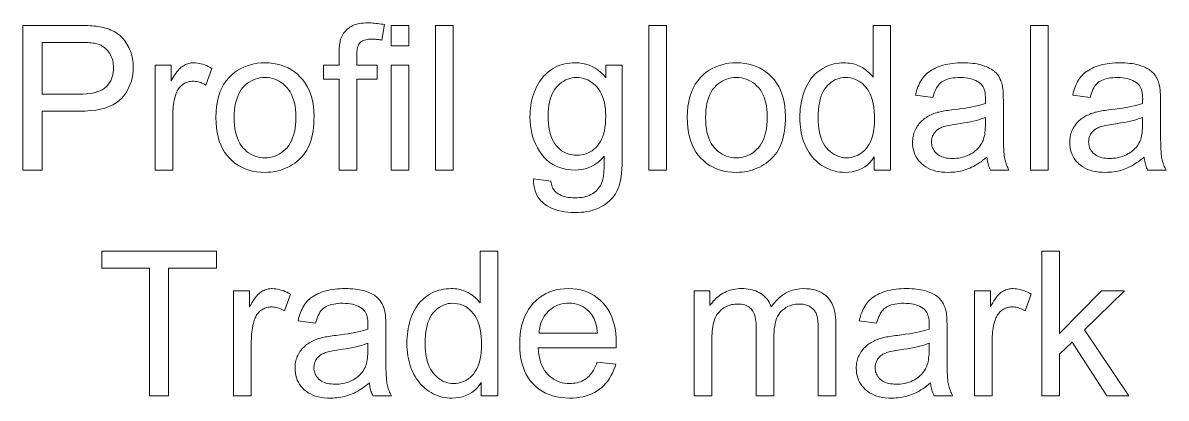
# Model space of a CAD drawing. Extents: x 0 to 594, y 0 to 521.
# Drawn here: x 512.62 to 536.34, y 392.68 to 400.46 of the extents above; entities that cross this region are included whole.
import ezdxf

# ---------------------------------------------------------------- set-up
doc = ezdxf.new("R2010")
doc.units = 0

msp = doc.modelspace()

# ---------------------------------------------------------------- linework, layer by layer
at = {"color": 7, "lineweight": 13}
for points in [[(512.616, 397.412), (512.616, 400.412), (513.747, 400.412), (513.806, 400.412), (513.861, 400.411), (513.914, 400.41), (513.964, 400.408), (514.011, 400.405), (514.055, 400.402), (514.096, 400.398), (514.135, 400.394), (514.171, 400.389), (514.204, 400.384), (514.247, 400.376), (514.289, 400.366), (514.33, 400.356), (514.369, 400.344), (514.407, 400.33), (514.443, 400.315), (514.478, 400.299), (514.512, 400.282), (514.544, 400.263), (514.574, 400.243), (514.603, 400.222), (514.632, 400.199), (514.659, 400.174), (514.684, 400.148), (514.709, 400.119), (514.732, 400.09), (514.755, 400.058), (514.776, 400.025), (514.796, 399.99), (514.815, 399.954), (514.832, 399.916), (514.847, 399.878), (514.861, 399.839), (514.873, 399.799), (514.883, 399.758), (514.891, 399.717), (514.897, 399.675), (514.902, 399.632), (514.905, 399.589), (514.906, 399.545), (514.903, 399.469), (514.896, 399.396), (514.884, 399.326), (514.867, 399.257), (514.845, 399.191), (514.818, 399.128), (514.786, 399.067), (514.75, 399.008), (514.708, 398.951), (514.662, 398.897), (514.609, 398.847), (514.549, 398.802), (514.481, 398.762), (514.404, 398.727), (514.32, 398.698), (514.228, 398.674), (514.129, 398.656), (514.021, 398.643), (513.906, 398.635), (513.782, 398.632), (513.013, 398.632), (513.013, 397.412)], [(519.179, 397.412), (519.179, 399.299), (518.853, 399.299), (518.853, 399.586), (519.179, 399.586), (519.179, 399.817), (519.179, 399.859), (519.18, 399.9), (519.182, 399.938), (519.185, 399.974), (519.188, 400.008), (519.193, 400.039), (519.198, 400.068), (519.203, 400.095), (519.21, 400.12), (519.217, 400.142), (519.229, 400.17), (519.242, 400.197), (519.257, 400.223), (519.273, 400.248), (519.291, 400.272), (519.31, 400.295), (519.331, 400.316), (519.354, 400.337), (519.379, 400.356), (519.405, 400.374), (519.432, 400.391), (519.463, 400.406), (519.495, 400.42), (519.529, 400.431), (519.566, 400.441), (519.604, 400.449), (519.645, 400.455), (519.688, 400.46), (519.733, 400.463), (519.78, 400.463), (519.812, 400.463), (519.844, 400.462), (519.876, 400.46), (519.91, 400.458), (519.944, 400.454), (519.979, 400.45), (520.014, 400.445), (520.05, 400.44), (520.087, 400.434), (520.124, 400.427), (520.069, 400.105), (520.046, 400.109), (520.023, 400.113), (520.001, 400.116), (519.979, 400.118), (519.957, 400.121), (519.936, 400.123), (519.914, 400.124), (519.893, 400.125), (519.872, 400.126), (519.852, 400.126), (519.819, 400.125), (519.789, 400.123), (519.76, 400.119), (519.733, 400.114), (519.708, 400.108), (519.686, 400.1), (519.665, 400.091), (519.646, 400.08), (519.629, 400.068), (519.614, 400.054), (519.601, 400.039), (519.589, 400.021), (519.579, 400), (519.57, 399.977), (519.562, 399.951), (519.556, 399.923), (519.551, 399.893), (519.548, 399.86), (519.546, 399.824), (519.545, 399.786), (519.545, 399.586), (519.968, 399.586), (519.968, 399.299), (519.545, 399.299), (519.545, 397.412)], [(520.257, 399.989), (520.257, 400.412), (520.625, 400.412), (520.625, 399.989)], [(521.178, 397.412), (521.178, 400.412), (521.546, 400.412), (521.546, 397.412)], [(525.604, 397.412), (525.604, 400.412), (525.972, 400.412), (525.972, 397.412)], [(530.284, 397.412), (530.284, 397.686), (530.241, 397.625), (530.194, 397.57), (530.143, 397.522), (530.088, 397.48), (530.029, 397.444), (529.966, 397.415), (529.9, 397.392), (529.829, 397.376), (529.755, 397.366), (529.676, 397.363), (529.625, 397.365), (529.574, 397.369), (529.524, 397.376), (529.475, 397.386), (529.427, 397.399), (529.38, 397.415), (529.333, 397.433), (529.287, 397.455), (529.243, 397.479), (529.199, 397.506), (529.156, 397.536), (529.115, 397.568), (529.077, 397.603), (529.04, 397.639), (529.005, 397.678), (528.972, 397.719), (528.942, 397.763), (528.913, 397.808), (528.886, 397.856), (528.861, 397.906), (528.838, 397.959), (528.818, 398.012), (528.8, 398.068), (528.784, 398.124), (528.771, 398.182), (528.76, 398.242), (528.752, 398.304), (528.746, 398.367), (528.742, 398.431), (528.741, 398.497), (528.742, 398.561), (528.746, 398.625), (528.751, 398.687), (528.759, 398.748), (528.768, 398.807), (528.78, 398.866), (528.794, 398.923), (528.811, 398.979), (528.829, 399.034), (528.85, 399.087), (528.872, 399.139), (528.897, 399.188), (528.925, 399.235), (528.954, 399.279), (528.985, 399.321), (529.019, 399.361), (529.055, 399.398), (529.093, 399.432), (529.133, 399.464), (529.175, 399.493), (529.219, 399.52), (529.264, 399.544), (529.31, 399.565), (529.357, 399.584), (529.405, 399.599), (529.454, 399.612), (529.504, 399.622), (529.555, 399.629), (529.607, 399.633), (529.66, 399.635), (529.699, 399.634), (529.737, 399.631), (529.774, 399.627), (529.81, 399.621), (529.846, 399.614), (529.88, 399.605), (529.914, 399.594), (529.947, 399.582), (529.979, 399.568), (530.01, 399.552), (530.04, 399.535), (530.069, 399.517), (530.097, 399.498), (530.124, 399.477), (530.149, 399.456), (530.174, 399.434), (530.197, 399.411), (530.219, 399.387), (530.24, 399.362), (530.26, 399.336), (530.26, 400.412), (530.626, 400.412), (530.626, 397.412)], [(533.528, 397.412), (533.528, 400.412), (533.896, 400.412), (533.896, 397.412)], [(513.013, 398.986), (513.788, 398.986), (513.863, 398.987), (513.933, 398.992), (513.999, 398.999), (514.06, 399.009), (514.117, 399.022), (514.17, 399.038), (514.218, 399.056), (514.261, 399.078), (514.3, 399.102), (514.335, 399.129), (514.365, 399.159), (514.393, 399.191), (514.417, 399.226), (514.438, 399.262), (514.456, 399.302), (514.471, 399.343), (514.482, 399.387), (514.49, 399.433), (514.495, 399.482), (514.496, 399.532), (514.495, 399.569), (514.493, 399.605), (514.488, 399.64), (514.481, 399.674), (514.473, 399.707), (514.462, 399.739), (514.45, 399.769), (514.435, 399.799), (514.419, 399.827), (514.401, 399.855), (514.382, 399.881), (514.361, 399.905), (514.339, 399.927), (514.315, 399.947), (514.291, 399.966), (514.265, 399.983), (514.238, 399.998), (514.21, 400.011), (514.181, 400.022), (514.151, 400.032), (514.129, 400.037), (514.104, 400.041), (514.075, 400.045), (514.043, 400.049), (514.008, 400.052), (513.969, 400.054), (513.927, 400.056), (513.881, 400.057), (513.832, 400.058), (513.78, 400.058), (513.013, 400.058)], [(515.36, 397.412), (515.36, 399.586), (515.691, 399.586), (515.691, 399.256), (515.717, 399.301), (515.741, 399.342), (515.766, 399.381), (515.79, 399.416), (515.813, 399.448), (515.837, 399.477), (515.86, 399.503), (515.882, 399.525), (515.904, 399.545), (515.926, 399.561), (515.947, 399.575), (515.97, 399.588), (515.992, 399.599), (516.015, 399.608), (516.039, 399.616), (516.062, 399.623), (516.087, 399.628), (516.111, 399.632), (516.137, 399.634), (516.162, 399.635), (516.199, 399.633), (516.237, 399.63), (516.274, 399.624), (516.312, 399.616), (516.35, 399.605), (516.388, 399.592), (516.426, 399.577), (516.464, 399.559), (516.502, 399.539), (516.541, 399.516), (516.414, 399.174), (516.387, 399.189), (516.36, 399.203), (516.333, 399.215), (516.306, 399.225), (516.279, 399.234), (516.252, 399.241), (516.225, 399.247), (516.198, 399.251), (516.171, 399.253), (516.144, 399.254), (516.12, 399.253), (516.096, 399.251), (516.073, 399.247), (516.051, 399.242), (516.029, 399.236), (516.008, 399.228), (515.987, 399.218), (515.966, 399.208), (515.946, 399.195), (515.927, 399.181), (515.908, 399.166), (515.891, 399.15), (515.874, 399.133), (515.859, 399.114), (515.844, 399.095), (515.831, 399.074), (515.819, 399.052), (515.808, 399.029), (515.798, 399.005), (515.79, 398.98), (515.778, 398.94), (515.768, 398.9), (515.758, 398.859), (515.75, 398.817), (515.744, 398.774), (515.738, 398.731), (515.734, 398.687), (515.731, 398.642), (515.729, 398.596), (515.728, 398.55), (515.728, 397.412)], [(516.623, 398.499), (516.626, 398.617), (516.636, 398.728), (516.653, 398.833), (516.676, 398.932), (516.706, 399.024), (516.743, 399.111), (516.787, 399.191), (516.837, 399.264), (516.894, 399.332), (516.958, 399.393), (517.016, 399.439), (517.075, 399.48), (517.137, 399.516), (517.202, 399.548), (517.269, 399.574), (517.339, 399.596), (517.411, 399.613), (517.485, 399.625), (517.562, 399.632), (517.642, 399.635), (517.73, 399.632), (517.814, 399.623), (517.896, 399.608), (517.974, 399.588), (518.049, 399.561), (518.121, 399.529), (518.189, 399.491), (518.254, 399.447), (518.316, 399.397), (518.374, 399.341), (518.428, 399.28), (518.477, 399.215), (518.519, 399.145), (518.556, 399.07), (518.588, 398.991), (518.613, 398.908), (518.633, 398.82), (518.647, 398.728), (518.656, 398.631), (518.659, 398.53), (518.657, 398.448), (518.654, 398.369), (518.647, 398.294), (518.639, 398.223), (518.627, 398.155), (518.613, 398.091), (518.597, 398.03), (518.578, 397.973), (518.557, 397.92), (518.533, 397.87), (518.507, 397.823), (518.478, 397.778), (518.447, 397.735), (518.414, 397.694), (518.378, 397.656), (518.341, 397.62), (518.301, 397.586), (518.258, 397.554), (518.214, 397.524), (518.167, 397.496), (518.118, 397.471), (518.069, 397.448), (518.018, 397.428), (517.967, 397.411), (517.915, 397.396), (517.862, 397.384), (517.808, 397.375), (517.754, 397.368), (517.698, 397.365), (517.642, 397.363), (517.552, 397.366), (517.466, 397.375), (517.384, 397.39), (517.305, 397.41), (517.229, 397.436), (517.157, 397.469), (517.089, 397.507), (517.023, 397.55), (516.962, 397.6), (516.904, 397.656), (516.85, 397.717), (516.803, 397.783), (516.76, 397.855), (516.724, 397.931), (516.693, 398.013), (516.668, 398.1), (516.648, 398.192), (516.634, 398.289), (516.625, 398.391)], [(520.257, 397.412), (520.257, 399.586), (520.625, 399.586), (520.625, 397.412)], [(523.214, 397.232), (523.572, 397.179), (523.577, 397.147), (523.584, 397.116), (523.593, 397.088), (523.603, 397.061), (523.615, 397.036), (523.628, 397.013), (523.643, 396.991), (523.659, 396.971), (523.677, 396.954), (523.697, 396.938), (523.725, 396.918), (523.756, 396.901), (523.788, 396.885), (523.823, 396.872), (523.859, 396.861), (523.898, 396.852), (523.938, 396.844), (523.98, 396.839), (524.025, 396.836), (524.071, 396.835), (524.121, 396.836), (524.169, 396.839), (524.214, 396.844), (524.257, 396.852), (524.298, 396.861), (524.336, 396.872), (524.372, 396.885), (524.406, 396.901), (524.437, 396.918), (524.466, 396.938), (524.493, 396.959), (524.518, 396.982), (524.542, 397.006), (524.563, 397.032), (524.583, 397.06), (524.601, 397.09), (524.617, 397.121), (524.631, 397.154), (524.644, 397.188), (524.655, 397.224), (524.66, 397.249), (524.665, 397.279), (524.669, 397.314), (524.673, 397.354), (524.676, 397.398), (524.678, 397.448), (524.68, 397.503), (524.681, 397.563), (524.681, 397.627), (524.681, 397.697), (524.632, 397.643), (524.58, 397.594), (524.526, 397.552), (524.469, 397.515), (524.41, 397.483), (524.349, 397.458), (524.285, 397.438), (524.219, 397.424), (524.15, 397.415), (524.08, 397.412), (523.992, 397.416), (523.908, 397.425), (523.829, 397.441), (523.753, 397.464), (523.682, 397.493), (523.615, 397.529), (523.551, 397.571), (523.492, 397.619), (523.437, 397.674), (523.386, 397.736), (523.339, 397.802), (523.297, 397.87), (523.261, 397.941), (523.229, 398.015), (523.202, 398.091), (523.18, 398.17), (523.162, 398.251), (523.15, 398.335), (523.143, 398.422), (523.14, 398.511), (523.141, 398.573), (523.145, 398.634), (523.15, 398.694), (523.158, 398.752), (523.168, 398.81), (523.181, 398.867), (523.195, 398.923), (523.212, 398.978), (523.231, 399.032), (523.253, 399.085), (523.276, 399.137), (523.302, 399.186), (523.33, 399.232), (523.359, 399.276), (523.391, 399.318), (523.424, 399.358), (523.46, 399.395), (523.498, 399.429), (523.537, 399.462), (523.579, 399.491), (523.623, 399.519), (523.668, 399.543), (523.714, 399.564), (523.762, 399.583), (523.812, 399.599), (523.863, 399.612), (523.915, 399.622), (523.969, 399.629), (524.025, 399.633), (524.082, 399.635), (524.157, 399.632), (524.23, 399.622), (524.3, 399.607), (524.368, 399.585), (524.433, 399.557), (524.495, 399.523), (524.554, 399.482), (524.611, 399.436), (524.665, 399.383), (524.716, 399.324), (524.716, 399.586), (525.056, 399.586), (525.056, 397.707), (525.055, 397.608), (525.052, 397.516), (525.046, 397.429), (525.039, 397.348), (525.03, 397.273), (525.018, 397.204), (525.005, 397.141), (524.99, 397.084), (524.972, 397.033), (524.952, 396.988), (524.93, 396.946), (524.906, 396.906), (524.88, 396.869), (524.85, 396.832), (524.819, 396.798), (524.785, 396.766), (524.749, 396.735), (524.71, 396.706), (524.669, 396.679), (524.625, 396.653), (524.579, 396.63), (524.531, 396.609), (524.481, 396.59), (524.429, 396.574), (524.375, 396.561), (524.319, 396.55), (524.261, 396.541), (524.2, 396.535), (524.138, 396.532), (524.073, 396.53), (523.997, 396.532), (523.924, 396.537), (523.854, 396.546), (523.786, 396.558), (523.722, 396.574), (523.661, 396.593), (523.602, 396.616), (523.547, 396.642), (523.495, 396.672), (523.445, 396.705), (523.4, 396.742), (523.359, 396.782), (523.324, 396.826), (523.293, 396.874), (523.268, 396.924), (523.247, 396.979), (523.231, 397.037), (523.221, 397.099), (523.215, 397.164)], [(526.406, 398.499), (526.41, 398.617), (526.42, 398.728), (526.437, 398.833), (526.46, 398.932), (526.49, 399.024), (526.527, 399.111), (526.571, 399.191), (526.621, 399.264), (526.678, 399.332), (526.742, 399.393), (526.799, 399.439), (526.859, 399.48), (526.921, 399.516), (526.986, 399.548), (527.053, 399.574), (527.123, 399.596), (527.195, 399.613), (527.269, 399.625), (527.346, 399.632), (527.425, 399.635), (527.513, 399.632), (527.598, 399.623), (527.68, 399.608), (527.758, 399.588), (527.833, 399.561), (527.904, 399.529), (527.973, 399.491), (528.038, 399.447), (528.099, 399.397), (528.158, 399.341), (528.212, 399.28), (528.26, 399.215), (528.303, 399.145), (528.34, 399.07), (528.371, 398.991), (528.397, 398.908), (528.417, 398.82), (528.431, 398.728), (528.44, 398.631), (528.443, 398.53), (528.441, 398.448), (528.437, 398.369), (528.431, 398.294), (528.422, 398.223), (528.411, 398.155), (528.397, 398.091), (528.381, 398.03), (528.362, 397.973), (528.341, 397.92), (528.317, 397.87), (528.29, 397.823), (528.262, 397.778), (528.231, 397.735), (528.198, 397.694), (528.162, 397.656), (528.124, 397.62), (528.084, 397.586), (528.042, 397.554), (527.997, 397.524), (527.95, 397.496), (527.902, 397.471), (527.852, 397.448), (527.802, 397.428), (527.751, 397.411), (527.699, 397.396), (527.646, 397.384), (527.592, 397.375), (527.537, 397.368), (527.482, 397.365), (527.425, 397.363), (527.336, 397.366), (527.25, 397.375), (527.167, 397.39), (527.088, 397.41), (527.013, 397.436), (526.941, 397.469), (526.872, 397.507), (526.807, 397.55), (526.746, 397.6), (526.688, 397.656), (526.634, 397.717), (526.586, 397.783), (526.544, 397.855), (526.508, 397.931), (526.477, 398.013), (526.451, 398.1), (526.432, 398.192), (526.418, 398.289), (526.409, 398.391)], [(532.623, 397.68), (532.582, 397.647), (532.542, 397.615), (532.502, 397.585), (532.462, 397.558), (532.422, 397.532), (532.383, 397.508), (532.344, 397.487), (532.306, 397.468), (532.267, 397.45), (532.229, 397.435), (532.191, 397.421), (532.153, 397.409), (532.113, 397.398), (532.073, 397.389), (532.033, 397.381), (531.992, 397.375), (531.951, 397.37), (531.909, 397.366), (531.866, 397.364), (531.823, 397.363), (531.753, 397.365), (531.687, 397.37), (531.623, 397.379), (531.563, 397.391), (531.506, 397.407), (531.453, 397.426), (531.403, 397.449), (531.356, 397.475), (531.313, 397.505), (531.273, 397.538), (531.236, 397.574), (531.203, 397.612), (531.175, 397.652), (531.15, 397.694), (531.128, 397.737), (531.111, 397.783), (531.098, 397.831), (531.088, 397.88), (531.082, 397.932), (531.08, 397.985), (531.081, 398.017), (531.083, 398.048), (531.087, 398.079), (531.092, 398.109), (531.098, 398.138), (531.106, 398.167), (531.116, 398.195), (531.127, 398.223), (531.139, 398.25), (531.153, 398.277), (531.168, 398.303), (531.184, 398.328), (531.201, 398.351), (531.218, 398.374), (531.237, 398.396), (531.256, 398.417), (531.277, 398.436), (531.298, 398.455), (531.32, 398.472), (531.343, 398.489), (531.367, 398.504), (531.391, 398.519), (531.417, 398.533), (531.442, 398.546), (531.468, 398.559), (531.495, 398.57), (531.523, 398.581), (531.55, 398.591), (531.579, 398.601), (531.608, 398.609), (531.631, 398.615), (531.656, 398.621), (531.683, 398.626), (531.713, 398.632), (531.744, 398.638), (531.778, 398.643), (531.814, 398.649), (531.852, 398.654), (531.893, 398.659), (531.936, 398.665), (532.023, 398.676), (532.105, 398.687), (532.182, 398.698), (532.255, 398.711), (532.323, 398.723), (532.386, 398.736), (532.445, 398.749), (532.499, 398.763), (532.548, 398.777), (532.593, 398.792), (532.593, 398.806), (532.593, 398.82), (532.594, 398.832), (532.594, 398.843), (532.594, 398.853), (532.594, 398.863), (532.594, 398.87), (532.595, 398.877), (532.595, 398.883), (532.595, 398.888), (532.594, 398.931), (532.59, 398.972), (532.585, 399.011), (532.578, 399.047), (532.568, 399.08), (532.557, 399.11), (532.543, 399.138), (532.528, 399.163), (532.51, 399.185), (532.49, 399.205), (532.461, 399.229), (532.428, 399.25), (532.393, 399.269), (532.355, 399.285), (532.315, 399.299), (532.271, 399.31), (532.225, 399.319), (532.177, 399.325), (532.125, 399.329), (532.071, 399.33), (532.02, 399.329), (531.972, 399.326), (531.927, 399.322), (531.885, 399.315), (531.845, 399.307), (531.808, 399.297), (531.774, 399.285), (531.742, 399.271), (531.713, 399.256), (531.687, 399.239), (531.663, 399.219), (531.64, 399.197), (531.619, 399.171), (531.598, 399.143), (531.579, 399.113), (531.562, 399.079), (531.545, 399.043), (531.53, 399.003), (531.516, 398.961), (531.504, 398.916), (531.144, 398.965), (531.154, 399.011), (531.166, 399.054), (531.179, 399.096), (531.193, 399.136), (531.209, 399.174), (531.225, 399.211), (531.244, 399.246), (531.263, 399.279), (531.284, 399.31), (531.305, 399.339), (531.329, 399.367), (531.354, 399.393), (531.382, 399.418), (531.411, 399.442), (531.443, 399.465), (531.477, 399.486), (531.512, 399.506), (531.55, 399.525), (531.589, 399.542), (531.631, 399.558), (531.674, 399.573), (531.719, 399.586), (531.765, 399.597), (531.812, 399.607), (531.86, 399.615), (531.91, 399.622), (531.962, 399.628), (532.014, 399.632), (532.069, 399.634), (532.124, 399.635), (532.179, 399.634), (532.231, 399.632), (532.281, 399.629), (532.33, 399.624), (532.376, 399.618), (532.42, 399.611), (532.462, 399.603), (532.502, 399.593), (532.54, 399.582), (532.576, 399.569), (532.61, 399.556), (532.642, 399.542), (532.672, 399.527), (532.701, 399.511), (532.727, 399.495), (532.752, 399.478), (532.775, 399.461), (532.796, 399.443), (532.815, 399.424), (532.832, 399.404), (532.848, 399.384), (532.863, 399.363), (532.877, 399.34), (532.89, 399.317), (532.902, 399.292), (532.913, 399.267), (532.922, 399.24), (532.932, 399.212), (532.94, 399.184), (532.947, 399.154), (532.95, 399.133), (532.953, 399.11), (532.956, 399.084), (532.958, 399.054), (532.96, 399.022), (532.962, 398.986), (532.963, 398.948), (532.964, 398.906), (532.965, 398.862), (532.965, 398.814), (532.965, 398.323), (532.965, 398.224), (532.966, 398.133), (532.967, 398.049), (532.969, 397.972), (532.971, 397.904), (532.973, 397.842), (532.977, 397.789), (532.98, 397.743), (532.984, 397.704), (532.989, 397.673), (532.994, 397.646), (533, 397.619), (533.007, 397.593), (533.015, 397.566), (533.024, 397.54), (533.033, 397.514), (533.044, 397.488), (533.056, 397.463), (533.068, 397.437), (533.082, 397.412), (532.697, 397.412), (532.686, 397.436), (532.676, 397.46), (532.666, 397.485), (532.658, 397.51), (532.65, 397.537), (532.643, 397.564), (532.637, 397.592), (532.631, 397.621), (532.627, 397.65)], [(535.885, 397.68), (535.844, 397.647), (535.804, 397.615), (535.764, 397.585), (535.724, 397.558), (535.684, 397.532), (535.645, 397.508), (535.606, 397.487), (535.568, 397.468), (535.529, 397.45), (535.491, 397.435), (535.453, 397.421), (535.414, 397.409), (535.375, 397.398), (535.335, 397.389), (535.295, 397.381), (535.254, 397.375), (535.213, 397.37), (535.171, 397.366), (535.128, 397.364), (535.085, 397.363), (535.015, 397.365), (534.948, 397.37), (534.885, 397.379), (534.825, 397.391), (534.768, 397.407), (534.715, 397.426), (534.665, 397.449), (534.618, 397.475), (534.575, 397.505), (534.535, 397.538), (534.498, 397.574), (534.465, 397.612), (534.436, 397.652), (534.411, 397.694), (534.39, 397.737), (534.373, 397.783), (534.359, 397.831), (534.35, 397.88), (534.344, 397.932), (534.342, 397.985), (534.343, 398.017), (534.345, 398.048), (534.349, 398.079), (534.354, 398.109), (534.36, 398.138), (534.368, 398.167), (534.378, 398.195), (534.389, 398.223), (534.401, 398.25), (534.415, 398.277), (534.43, 398.303), (534.446, 398.328), (534.463, 398.351), (534.48, 398.374), (534.499, 398.396), (534.518, 398.417), (534.539, 398.436), (534.56, 398.455), (534.582, 398.472), (534.605, 398.489), (534.629, 398.504), (534.653, 398.519), (534.678, 398.533), (534.704, 398.546), (534.73, 398.559), (534.757, 398.57), (534.784, 398.581), (534.812, 398.591), (534.841, 398.601), (534.87, 398.609), (534.893, 398.615), (534.918, 398.621), (534.945, 398.626), (534.975, 398.632), (535.006, 398.638), (535.04, 398.643), (535.076, 398.649), (535.114, 398.654), (535.155, 398.659), (535.198, 398.665), (535.284, 398.676), (535.367, 398.687), (535.444, 398.698), (535.517, 398.711), (535.585, 398.723), (535.648, 398.736), (535.707, 398.749), (535.761, 398.763), (535.81, 398.777), (535.854, 398.792), (535.855, 398.806), (535.855, 398.82), (535.856, 398.832), (535.856, 398.843), (535.856, 398.853), (535.856, 398.863), (535.856, 398.87), (535.856, 398.877), (535.857, 398.883), (535.857, 398.888), (535.855, 398.931), (535.852, 398.972), (535.847, 399.011), (535.84, 399.047), (535.83, 399.08), (535.819, 399.11), (535.805, 399.138), (535.79, 399.163), (535.772, 399.185), (535.752, 399.205), (535.723, 399.229), (535.69, 399.25), (535.655, 399.269), (535.617, 399.285), (535.577, 399.299), (535.533, 399.31), (535.487, 399.319), (535.438, 399.325), (535.387, 399.329), (535.333, 399.33), (535.282, 399.329), (535.234, 399.326), (535.189, 399.322), (535.147, 399.315), (535.107, 399.307), (535.07, 399.297), (535.036, 399.285), (535.004, 399.271), (534.975, 399.256), (534.949, 399.239), (534.925, 399.219), (534.902, 399.197), (534.88, 399.171), (534.86, 399.143), (534.841, 399.113), (534.824, 399.079), (534.807, 399.043), (534.792, 399.003), (534.778, 398.961), (534.766, 398.916), (534.406, 398.965), (534.416, 399.011), (534.428, 399.054), (534.441, 399.096), (534.455, 399.136), (534.471, 399.174), (534.487, 399.211), (534.505, 399.246), (534.525, 399.279), (534.545, 399.31), (534.567, 399.339), (534.591, 399.367), (534.616, 399.393), (534.644, 399.418), (534.673, 399.442), (534.705, 399.465), (534.738, 399.486), (534.774, 399.506), (534.812, 399.525), (534.851, 399.542), (534.893, 399.558), (534.936, 399.573), (534.981, 399.586), (535.026, 399.597), (535.074, 399.607), (535.122, 399.615), (535.172, 399.622), (535.224, 399.628), (535.276, 399.632), (535.33, 399.634), (535.386, 399.635), (535.44, 399.634), (535.493, 399.632), (535.543, 399.629), (535.592, 399.624), (535.638, 399.618), (535.682, 399.611), (535.724, 399.603), (535.764, 399.593), (535.802, 399.582), (535.838, 399.569), (535.872, 399.556), (535.904, 399.542), (535.934, 399.527), (535.963, 399.511), (535.989, 399.495), (536.014, 399.478), (536.036, 399.461), (536.057, 399.443), (536.077, 399.424), (536.094, 399.404), (536.11, 399.384), (536.125, 399.363), (536.139, 399.34), (536.152, 399.317), (536.164, 399.292), (536.174, 399.267), (536.184, 399.24), (536.193, 399.212), (536.201, 399.184), (536.208, 399.154), (536.212, 399.133), (536.215, 399.11), (536.218, 399.084), (536.22, 399.054), (536.222, 399.022), (536.224, 398.986), (536.225, 398.948), (536.226, 398.906), (536.227, 398.862), (536.227, 398.814), (536.227, 398.323), (536.227, 398.224), (536.228, 398.133), (536.229, 398.049), (536.231, 397.972), (536.233, 397.904), (536.235, 397.842), (536.238, 397.789), (536.242, 397.743), (536.246, 397.704), (536.25, 397.673), (536.256, 397.646), (536.262, 397.619), (536.269, 397.593), (536.277, 397.566), (536.286, 397.54), (536.295, 397.514), (536.306, 397.488), (536.318, 397.463), (536.33, 397.437), (536.344, 397.412), (535.959, 397.412), (535.948, 397.436), (535.938, 397.46), (535.928, 397.485), (535.92, 397.51), (535.912, 397.537), (535.905, 397.564), (535.899, 397.592), (535.893, 397.621), (535.889, 397.65)], [(517.001, 398.499), (517.003, 398.418), (517.008, 398.34), (517.018, 398.267), (517.03, 398.199), (517.047, 398.134), (517.067, 398.073), (517.09, 398.017), (517.118, 397.965), (517.149, 397.917), (517.183, 397.874), (517.221, 397.834), (517.26, 397.799), (517.301, 397.768), (517.344, 397.741), (517.389, 397.718), (517.436, 397.699), (517.484, 397.685), (517.535, 397.674), (517.587, 397.668), (517.642, 397.666), (517.696, 397.668), (517.748, 397.674), (517.798, 397.685), (517.846, 397.699), (517.893, 397.718), (517.938, 397.741), (517.98, 397.768), (518.021, 397.8), (518.061, 397.835), (518.098, 397.875), (518.133, 397.919), (518.164, 397.967), (518.191, 398.02), (518.215, 398.077), (518.235, 398.138), (518.251, 398.204), (518.264, 398.274), (518.273, 398.349), (518.278, 398.428), (518.28, 398.511), (518.278, 398.59), (518.273, 398.665), (518.264, 398.736), (518.251, 398.802), (518.234, 398.865), (518.214, 398.925), (518.19, 398.98), (518.163, 399.031), (518.132, 399.079), (518.097, 399.122), (518.059, 399.161), (518.02, 399.197), (517.979, 399.228), (517.936, 399.255), (517.892, 399.278), (517.845, 399.297), (517.797, 399.311), (517.747, 399.321), (517.695, 399.328), (517.642, 399.33), (517.587, 399.328), (517.535, 399.322), (517.484, 399.311), (517.436, 399.297), (517.389, 399.278), (517.344, 399.255), (517.301, 399.228), (517.26, 399.197), (517.221, 399.162), (517.183, 399.123), (517.149, 399.08), (517.118, 399.032), (517.09, 398.98), (517.067, 398.924), (517.047, 398.864), (517.03, 398.799), (517.018, 398.73), (517.008, 398.657), (517.003, 398.58)], [(523.519, 398.538), (523.521, 398.455), (523.526, 398.376), (523.534, 398.302), (523.546, 398.233), (523.561, 398.168), (523.58, 398.108), (523.602, 398.052), (523.628, 398.001), (523.656, 397.955), (523.689, 397.914), (523.724, 397.876), (523.76, 397.843), (523.798, 397.813), (523.838, 397.788), (523.88, 397.766), (523.924, 397.749), (523.969, 397.735), (524.016, 397.725), (524.064, 397.719), (524.114, 397.717), (524.164, 397.719), (524.213, 397.725), (524.259, 397.735), (524.304, 397.748), (524.348, 397.766), (524.389, 397.788), (524.43, 397.813), (524.468, 397.842), (524.505, 397.875), (524.54, 397.913), (524.573, 397.954), (524.602, 398), (524.628, 398.05), (524.65, 398.104), (524.669, 398.164), (524.684, 398.227), (524.696, 398.295), (524.705, 398.367), (524.71, 398.444), (524.712, 398.526), (524.71, 398.603), (524.705, 398.677), (524.696, 398.747), (524.684, 398.813), (524.668, 398.875), (524.648, 398.934), (524.625, 398.988), (524.599, 399.038), (524.569, 399.085), (524.535, 399.127), (524.499, 399.166), (524.461, 399.2), (524.422, 399.23), (524.382, 399.257), (524.34, 399.279), (524.296, 399.297), (524.252, 399.312), (524.205, 399.322), (524.157, 399.328), (524.108, 399.33), (524.06, 399.328), (524.013, 399.322), (523.968, 399.312), (523.924, 399.298), (523.881, 399.28), (523.84, 399.258), (523.801, 399.232), (523.763, 399.202), (523.726, 399.168), (523.691, 399.13), (523.658, 399.088), (523.629, 399.043), (523.603, 398.993), (523.581, 398.94), (523.562, 398.882), (523.546, 398.821), (523.534, 398.756), (523.526, 398.687), (523.521, 398.614)], [(526.785, 398.499), (526.787, 398.418), (526.792, 398.34), (526.801, 398.267), (526.814, 398.199), (526.83, 398.134), (526.85, 398.073), (526.874, 398.017), (526.901, 397.965), (526.932, 397.917), (526.967, 397.874), (527.004, 397.834), (527.044, 397.799), (527.085, 397.768), (527.128, 397.741), (527.173, 397.718), (527.219, 397.699), (527.268, 397.685), (527.319, 397.674), (527.371, 397.668), (527.425, 397.666), (527.479, 397.668), (527.531, 397.674), (527.582, 397.685), (527.63, 397.699), (527.677, 397.718), (527.721, 397.741), (527.764, 397.768), (527.805, 397.8), (527.844, 397.835), (527.882, 397.875), (527.916, 397.919), (527.947, 397.967), (527.975, 398.02), (527.998, 398.077), (528.018, 398.138), (528.035, 398.204), (528.047, 398.274), (528.057, 398.349), (528.062, 398.428), (528.064, 398.511), (528.062, 398.59), (528.057, 398.665), (528.047, 398.736), (528.035, 398.802), (528.018, 398.865), (527.998, 398.925), (527.974, 398.98), (527.947, 399.031), (527.916, 399.079), (527.881, 399.122), (527.843, 399.161), (527.804, 399.197), (527.763, 399.228), (527.72, 399.255), (527.675, 399.278), (527.629, 399.297), (527.581, 399.311), (527.531, 399.321), (527.479, 399.328), (527.425, 399.33), (527.371, 399.328), (527.319, 399.322), (527.268, 399.311), (527.219, 399.297), (527.173, 399.278), (527.128, 399.255), (527.085, 399.228), (527.044, 399.197), (527.004, 399.162), (526.967, 399.123), (526.932, 399.08), (526.901, 399.032), (526.874, 398.98), (526.85, 398.924), (526.83, 398.864), (526.814, 398.799), (526.801, 398.73), (526.792, 398.657), (526.787, 398.58)], [(529.12, 398.497), (529.122, 398.415), (529.127, 398.338), (529.136, 398.265), (529.148, 398.197), (529.164, 398.132), (529.183, 398.072), (529.206, 398.016), (529.232, 397.964), (529.262, 397.916), (529.296, 397.873), (529.332, 397.833), (529.369, 397.798), (529.407, 397.767), (529.447, 397.74), (529.488, 397.718), (529.53, 397.699), (529.573, 397.685), (529.618, 397.674), (529.664, 397.668), (529.711, 397.666), (529.759, 397.668), (529.805, 397.674), (529.85, 397.684), (529.893, 397.698), (529.935, 397.715), (529.975, 397.737), (530.014, 397.763), (530.051, 397.792), (530.087, 397.826), (530.122, 397.864), (530.154, 397.905), (530.182, 397.951), (530.208, 398.001), (530.23, 398.055), (530.248, 398.113), (530.263, 398.175), (530.275, 398.242), (530.284, 398.312), (530.289, 398.387), (530.29, 398.466), (530.289, 398.553), (530.284, 398.635), (530.275, 398.712), (530.263, 398.785), (530.247, 398.853), (530.229, 398.916), (530.206, 398.974), (530.18, 399.028), (530.151, 399.077), (530.118, 399.121), (530.083, 399.161), (530.047, 399.196), (530.008, 399.227), (529.968, 399.255), (529.927, 399.278), (529.883, 399.296), (529.839, 399.311), (529.792, 399.321), (529.744, 399.328), (529.695, 399.33), (529.647, 399.328), (529.6, 399.322), (529.555, 399.312), (529.511, 399.298), (529.47, 399.28), (529.429, 399.258), (529.391, 399.231), (529.354, 399.201), (529.318, 399.167), (529.285, 399.129), (529.253, 399.087), (529.225, 399.04), (529.201, 398.988), (529.179, 398.932), (529.161, 398.871), (529.146, 398.805), (529.135, 398.735), (529.126, 398.66), (529.121, 398.581)], [(532.593, 398.503), (532.55, 398.487), (532.504, 398.471), (532.454, 398.456), (532.4, 398.441), (532.342, 398.427), (532.28, 398.414), (532.214, 398.4), (532.143, 398.388), (532.069, 398.376), (531.991, 398.364), (531.947, 398.357), (531.905, 398.35), (531.867, 398.343), (531.831, 398.336), (531.797, 398.329), (531.766, 398.322), (531.738, 398.314), (531.713, 398.306), (531.69, 398.298), (531.67, 398.29), (531.651, 398.282), (531.634, 398.272), (531.617, 398.262), (531.601, 398.251), (531.586, 398.24), (531.572, 398.227), (531.559, 398.214), (531.547, 398.2), (531.535, 398.186), (531.524, 398.17), (531.515, 398.155), (531.506, 398.138), (531.498, 398.122), (531.492, 398.105), (531.486, 398.087), (531.481, 398.07), (531.478, 398.052), (531.475, 398.033), (531.474, 398.015), (531.473, 397.996), (531.474, 397.967), (531.478, 397.939), (531.483, 397.912), (531.491, 397.885), (531.501, 397.86), (531.513, 397.836), (531.528, 397.813), (531.545, 397.791), (531.564, 397.77), (531.585, 397.75), (531.608, 397.731), (531.633, 397.715), (531.661, 397.7), (531.69, 397.687), (531.722, 397.676), (531.756, 397.667), (531.792, 397.661), (531.829, 397.656), (531.869, 397.653), (531.911, 397.652), (531.953, 397.653), (531.994, 397.655), (532.035, 397.66), (532.074, 397.667), (532.112, 397.675), (532.15, 397.685), (532.186, 397.697), (532.221, 397.711), (532.256, 397.727), (532.29, 397.745), (532.322, 397.764), (532.352, 397.785), (532.381, 397.807), (532.408, 397.83), (532.433, 397.855), (532.457, 397.881), (532.479, 397.909), (532.499, 397.938), (532.517, 397.968), (532.533, 398), (532.544, 398.026), (532.555, 398.054), (532.563, 398.085), (532.571, 398.118), (532.578, 398.154), (532.583, 398.192), (532.587, 398.233), (532.59, 398.275), (532.592, 398.32), (532.593, 398.368)], [(535.854, 398.503), (535.812, 398.487), (535.766, 398.471), (535.716, 398.456), (535.662, 398.441), (535.604, 398.427), (535.542, 398.414), (535.475, 398.4), (535.405, 398.388), (535.331, 398.376), (535.253, 398.364), (535.209, 398.357), (535.167, 398.35), (535.129, 398.343), (535.092, 398.336), (535.059, 398.329), (535.028, 398.322), (535, 398.314), (534.975, 398.306), (534.952, 398.298), (534.932, 398.29), (534.913, 398.282), (534.896, 398.272), (534.879, 398.262), (534.863, 398.251), (534.848, 398.24), (534.834, 398.227), (534.821, 398.214), (534.808, 398.2), (534.797, 398.186), (534.786, 398.17), (534.777, 398.155), (534.768, 398.138), (534.76, 398.122), (534.754, 398.105), (534.748, 398.087), (534.743, 398.07), (534.74, 398.052), (534.737, 398.033), (534.736, 398.015), (534.735, 397.996), (534.736, 397.967), (534.74, 397.939), (534.745, 397.912), (534.753, 397.885), (534.763, 397.86), (534.775, 397.836), (534.79, 397.813), (534.807, 397.791), (534.825, 397.77), (534.847, 397.75), (534.87, 397.731), (534.895, 397.715), (534.923, 397.7), (534.952, 397.687), (534.984, 397.676), (535.018, 397.667), (535.053, 397.661), (535.091, 397.656), (535.131, 397.653), (535.173, 397.652), (535.215, 397.653), (535.256, 397.655), (535.297, 397.66), (535.336, 397.667), (535.374, 397.675), (535.411, 397.685), (535.448, 397.697), (535.483, 397.711), (535.518, 397.727), (535.552, 397.745), (535.584, 397.764), (535.614, 397.785), (535.643, 397.807), (535.67, 397.83), (535.695, 397.855), (535.719, 397.881), (535.741, 397.909), (535.76, 397.938), (535.779, 397.968), (535.795, 398), (535.806, 398.026), (535.817, 398.054), (535.825, 398.085), (535.833, 398.118), (535.84, 398.154), (535.845, 398.192), (535.849, 398.233), (535.852, 398.275), (535.854, 398.32), (535.854, 398.368)], [(515.243, 392.73), (515.243, 395.376), (514.255, 395.376), (514.255, 395.73), (516.633, 395.73), (516.633, 395.376), (515.64, 395.376), (515.64, 392.73)], [(522.129, 392.73), (522.129, 393.004), (522.086, 392.943), (522.039, 392.888), (521.988, 392.839), (521.933, 392.797), (521.874, 392.762), (521.811, 392.733), (521.745, 392.71), (521.674, 392.694), (521.6, 392.684), (521.522, 392.681), (521.47, 392.682), (521.419, 392.687), (521.369, 392.694), (521.32, 392.704), (521.272, 392.717), (521.225, 392.733), (521.178, 392.751), (521.133, 392.773), (521.088, 392.797), (521.044, 392.824), (521.001, 392.854), (520.961, 392.886), (520.922, 392.92), (520.885, 392.957), (520.85, 392.996), (520.818, 393.037), (520.787, 393.081), (520.758, 393.126), (520.731, 393.174), (520.706, 393.224), (520.683, 393.276), (520.663, 393.33), (520.645, 393.385), (520.63, 393.442), (520.616, 393.5), (520.606, 393.56), (520.597, 393.622), (520.591, 393.684), (520.588, 393.749), (520.586, 393.815), (520.588, 393.879), (520.591, 393.942), (520.596, 394.005), (520.604, 394.065), (520.614, 394.125), (520.625, 394.183), (520.64, 394.241), (520.656, 394.297), (520.674, 394.352), (520.695, 394.405), (520.718, 394.457), (520.743, 394.506), (520.77, 394.553), (520.799, 394.597), (520.83, 394.639), (520.864, 394.679), (520.9, 394.715), (520.938, 394.75), (520.978, 394.782), (521.02, 394.811), (521.064, 394.838), (521.109, 394.862), (521.155, 394.883), (521.202, 394.902), (521.25, 394.917), (521.299, 394.93), (521.349, 394.94), (521.4, 394.947), (521.452, 394.951), (521.505, 394.953), (521.544, 394.952), (521.582, 394.949), (521.619, 394.945), (521.656, 394.939), (521.691, 394.932), (521.726, 394.923), (521.759, 394.912), (521.792, 394.9), (521.824, 394.885), (521.855, 394.87), (521.885, 394.853), (521.914, 394.835), (521.942, 394.815), (521.969, 394.795), (521.994, 394.774), (522.019, 394.752), (522.042, 394.729), (522.064, 394.705), (522.085, 394.68), (522.105, 394.654), (522.105, 395.73), (522.471, 395.73), (522.471, 392.73)], [(533.765, 392.73), (533.765, 395.73), (534.133, 395.73), (534.133, 394.019), (535.005, 394.903), (535.482, 394.903), (534.651, 394.097), (535.566, 392.73), (535.112, 392.73), (534.393, 393.841), (534.133, 393.592), (534.133, 392.73)], [(516.989, 392.73), (516.989, 394.903), (517.32, 394.903), (517.32, 394.574), (517.346, 394.619), (517.37, 394.66), (517.395, 394.699), (517.419, 394.734), (517.442, 394.766), (517.466, 394.795), (517.488, 394.82), (517.511, 394.843), (517.533, 394.863), (517.555, 394.879), (517.576, 394.893), (517.599, 394.905), (517.621, 394.916), (517.644, 394.926), (517.667, 394.934), (517.691, 394.941), (517.716, 394.946), (517.74, 394.95), (517.766, 394.952), (517.791, 394.953), (517.828, 394.951), (517.866, 394.948), (517.903, 394.942), (517.941, 394.934), (517.979, 394.923), (518.017, 394.91), (518.055, 394.894), (518.093, 394.877), (518.131, 394.856), (518.17, 394.834), (518.043, 394.492), (518.016, 394.507), (517.989, 394.521), (517.962, 394.533), (517.935, 394.543), (517.908, 394.552), (517.881, 394.559), (517.854, 394.565), (517.827, 394.569), (517.8, 394.571), (517.773, 394.572), (517.749, 394.571), (517.725, 394.569), (517.702, 394.565), (517.68, 394.56), (517.658, 394.554), (517.637, 394.546), (517.616, 394.536), (517.595, 394.525), (517.575, 394.513), (517.556, 394.499), (517.537, 394.484), (517.519, 394.468), (517.503, 394.451), (517.488, 394.432), (517.473, 394.413), (517.46, 394.392), (517.448, 394.37), (517.437, 394.347), (517.427, 394.323), (517.419, 394.298), (517.407, 394.258), (517.396, 394.218), (517.387, 394.177), (517.379, 394.135), (517.373, 394.092), (517.367, 394.049), (517.363, 394.005), (517.36, 393.96), (517.358, 393.914), (517.357, 393.868), (517.357, 392.73)], [(519.807, 392.998), (519.766, 392.964), (519.726, 392.933), (519.685, 392.903), (519.646, 392.875), (519.606, 392.85), (519.567, 392.826), (519.528, 392.805), (519.489, 392.785), (519.451, 392.768), (519.413, 392.753), (519.375, 392.739), (519.336, 392.727), (519.297, 392.716), (519.257, 392.707), (519.217, 392.699), (519.176, 392.693), (519.134, 392.688), (519.092, 392.684), (519.05, 392.682), (519.007, 392.681), (518.937, 392.683), (518.87, 392.688), (518.807, 392.697), (518.747, 392.709), (518.69, 392.725), (518.637, 392.744), (518.586, 392.767), (518.54, 392.793), (518.496, 392.823), (518.456, 392.856), (518.42, 392.892), (518.387, 392.93), (518.358, 392.97), (518.333, 393.012), (518.312, 393.055), (518.295, 393.101), (518.281, 393.149), (518.271, 393.198), (518.266, 393.25), (518.264, 393.303), (518.265, 393.335), (518.267, 393.366), (518.27, 393.396), (518.275, 393.426), (518.282, 393.456), (518.29, 393.485), (518.299, 393.513), (518.31, 393.541), (518.323, 393.568), (518.336, 393.595), (518.351, 393.621), (518.367, 393.645), (518.384, 393.669), (518.402, 393.692), (518.42, 393.714), (518.44, 393.734), (518.46, 393.754), (518.481, 393.773), (518.504, 393.79), (518.527, 393.807), (518.551, 393.822), (518.575, 393.837), (518.6, 393.851), (518.626, 393.864), (518.652, 393.877), (518.679, 393.888), (518.706, 393.899), (518.734, 393.909), (518.763, 393.919), (518.792, 393.927), (518.815, 393.933), (518.84, 393.939), (518.867, 393.944), (518.896, 393.95), (518.928, 393.955), (518.962, 393.961), (518.998, 393.966), (519.036, 393.972), (519.076, 393.977), (519.119, 393.983), (519.206, 393.993), (519.288, 394.005), (519.366, 394.016), (519.438, 394.028), (519.506, 394.041), (519.57, 394.054), (519.628, 394.067), (519.682, 394.081), (519.732, 394.095), (519.776, 394.109), (519.776, 394.124), (519.777, 394.138), (519.777, 394.15), (519.777, 394.161), (519.778, 394.171), (519.778, 394.18), (519.778, 394.188), (519.778, 394.195), (519.778, 394.201), (519.778, 394.206), (519.777, 394.249), (519.774, 394.29), (519.769, 394.329), (519.761, 394.364), (519.752, 394.397), (519.741, 394.428), (519.727, 394.456), (519.711, 394.481), (519.694, 394.503), (519.674, 394.523), (519.644, 394.547), (519.612, 394.568), (519.577, 394.586), (519.539, 394.603), (519.498, 394.616), (519.455, 394.628), (519.409, 394.636), (519.36, 394.643), (519.309, 394.646), (519.254, 394.648), (519.204, 394.647), (519.156, 394.644), (519.111, 394.639), (519.068, 394.633), (519.028, 394.625), (518.991, 394.615), (518.957, 394.603), (518.925, 394.589), (518.897, 394.574), (518.871, 394.557), (518.846, 394.537), (518.824, 394.515), (518.802, 394.489), (518.782, 394.461), (518.763, 394.43), (518.745, 394.397), (518.729, 394.36), (518.714, 394.321), (518.7, 394.279), (518.687, 394.234), (518.327, 394.283), (518.338, 394.329), (518.349, 394.372), (518.362, 394.414), (518.377, 394.454), (518.392, 394.492), (518.409, 394.529), (518.427, 394.563), (518.446, 394.596), (518.467, 394.628), (518.489, 394.657), (518.512, 394.685), (518.538, 394.711), (518.565, 394.736), (518.595, 394.76), (518.626, 394.783), (518.66, 394.804), (518.696, 394.824), (518.733, 394.842), (518.773, 394.86), (518.814, 394.876), (518.857, 394.89), (518.902, 394.903), (518.948, 394.915), (518.995, 394.925), (519.044, 394.933), (519.094, 394.94), (519.145, 394.946), (519.198, 394.949), (519.252, 394.952), (519.307, 394.953), (519.362, 394.952), (519.415, 394.95), (519.465, 394.947), (519.513, 394.942), (519.56, 394.936), (519.604, 394.929), (519.646, 394.92), (519.686, 394.911), (519.724, 394.9), (519.76, 394.887), (519.794, 394.874), (519.826, 394.859), (519.856, 394.845), (519.884, 394.829), (519.911, 394.813), (519.935, 394.796), (519.958, 394.779), (519.979, 394.761), (519.998, 394.742), (520.016, 394.722), (520.031, 394.702), (520.046, 394.681), (520.06, 394.658), (520.073, 394.635), (520.085, 394.61), (520.096, 394.584), (520.106, 394.558), (520.115, 394.53), (520.123, 394.501), (520.13, 394.472), (520.134, 394.451), (520.137, 394.428), (520.139, 394.402), (520.142, 394.372), (520.144, 394.34), (520.146, 394.304), (520.147, 394.266), (520.148, 394.224), (520.148, 394.18), (520.148, 394.132), (520.148, 393.641), (520.149, 393.542), (520.149, 393.45), (520.151, 393.367), (520.152, 393.29), (520.154, 393.222), (520.157, 393.16), (520.16, 393.107), (520.164, 393.061), (520.168, 393.022), (520.172, 392.991), (520.177, 392.964), (520.183, 392.937), (520.19, 392.91), (520.198, 392.884), (520.207, 392.858), (520.217, 392.832), (520.228, 392.806), (520.239, 392.781), (520.252, 392.755), (520.265, 392.73), (519.88, 392.73), (519.869, 392.753), (519.859, 392.778), (519.85, 392.802), (519.841, 392.828), (519.833, 392.854), (519.826, 392.882), (519.82, 392.91), (519.815, 392.938), (519.81, 392.968)], [(524.538, 393.43), (524.919, 393.383), (524.899, 393.318), (524.876, 393.256), (524.851, 393.196), (524.822, 393.14), (524.79, 393.087), (524.755, 393.036), (524.717, 392.989), (524.676, 392.945), (524.632, 392.904), (524.585, 392.865), (524.535, 392.83), (524.482, 392.799), (524.427, 392.771), (524.369, 392.747), (524.308, 392.727), (524.244, 392.711), (524.178, 392.698), (524.109, 392.688), (524.037, 392.683), (523.963, 392.681), (523.87, 392.684), (523.78, 392.693), (523.695, 392.707), (523.613, 392.728), (523.536, 392.754), (523.462, 392.787), (523.392, 392.825), (523.326, 392.869), (523.265, 392.919), (523.207, 392.975), (523.154, 393.036), (523.106, 393.102), (523.064, 393.172), (523.028, 393.247), (522.997, 393.327), (522.972, 393.412), (522.953, 393.502), (522.939, 393.596), (522.93, 393.695), (522.927, 393.798), (522.93, 393.906), (522.939, 394.008), (522.953, 394.105), (522.973, 394.198), (522.998, 394.285), (523.029, 394.368), (523.066, 394.446), (523.108, 394.519), (523.156, 394.587), (523.21, 394.65), (523.268, 394.707), (523.33, 394.759), (523.394, 394.804), (523.463, 394.844), (523.534, 394.877), (523.609, 394.904), (523.687, 394.925), (523.769, 394.94), (523.854, 394.949), (523.943, 394.953), (524.028, 394.95), (524.11, 394.941), (524.19, 394.926), (524.266, 394.905), (524.338, 394.878), (524.408, 394.846), (524.474, 394.807), (524.538, 394.763), (524.598, 394.712), (524.655, 394.656), (524.707, 394.594), (524.754, 394.527), (524.796, 394.456), (524.831, 394.38), (524.862, 394.299), (524.887, 394.213), (524.906, 394.122), (524.92, 394.027), (524.928, 393.926), (524.931, 393.821), (524.931, 393.814), (524.931, 393.806), (524.931, 393.798), (524.931, 393.789), (524.93, 393.78), (524.93, 393.77), (524.93, 393.759), (524.93, 393.748), (524.929, 393.735), (524.929, 393.723), (523.308, 393.723), (523.314, 393.653), (523.323, 393.586), (523.335, 393.523), (523.35, 393.463), (523.369, 393.406), (523.391, 393.353), (523.416, 393.304), (523.444, 393.257), (523.476, 393.214), (523.511, 393.174), (523.548, 393.138), (523.587, 393.106), (523.628, 393.077), (523.671, 393.052), (523.715, 393.031), (523.762, 393.014), (523.81, 393.001), (523.86, 392.992), (523.911, 392.986), (523.965, 392.984), (524.005, 392.985), (524.044, 392.988), (524.081, 392.993), (524.118, 393.001), (524.153, 393.011), (524.187, 393.022), (524.22, 393.036), (524.251, 393.052), (524.282, 393.07), (524.311, 393.09), (524.339, 393.113), (524.366, 393.138), (524.391, 393.166), (524.416, 393.196), (524.439, 393.228), (524.461, 393.264), (524.482, 393.301), (524.502, 393.342), (524.521, 393.385)], [(526.545, 392.73), (526.545, 394.903), (526.875, 394.903), (526.875, 394.599), (526.896, 394.63), (526.919, 394.66), (526.942, 394.689), (526.968, 394.716), (526.994, 394.743), (527.022, 394.768), (527.051, 394.791), (527.082, 394.814), (527.114, 394.835), (527.147, 394.855), (527.182, 394.874), (527.217, 394.89), (527.253, 394.905), (527.291, 394.918), (527.329, 394.928), (527.368, 394.937), (527.408, 394.944), (527.449, 394.949), (527.491, 394.952), (527.534, 394.953), (527.581, 394.952), (527.627, 394.949), (527.671, 394.944), (527.713, 394.936), (527.754, 394.927), (527.792, 394.916), (527.829, 394.903), (527.865, 394.888), (527.898, 394.871), (527.93, 394.852), (527.96, 394.831), (527.988, 394.809), (528.014, 394.785), (528.039, 394.759), (528.062, 394.732), (528.082, 394.703), (528.102, 394.673), (528.119, 394.641), (528.134, 394.607), (528.148, 394.572), (528.201, 394.644), (528.257, 394.709), (528.317, 394.766), (528.379, 394.816), (528.445, 394.857), (528.513, 394.892), (528.585, 394.918), (528.66, 394.937), (528.738, 394.949), (528.819, 394.953), (528.882, 394.951), (528.942, 394.945), (529, 394.936), (529.054, 394.924), (529.105, 394.908), (529.153, 394.888), (529.198, 394.865), (529.241, 394.838), (529.28, 394.807), (529.316, 394.773), (529.349, 394.736), (529.379, 394.694), (529.405, 394.649), (529.428, 394.599), (529.447, 394.546), (529.462, 394.489), (529.475, 394.428), (529.483, 394.363), (529.489, 394.295), (529.49, 394.222), (529.49, 392.73), (529.124, 392.73), (529.124, 394.099), (529.124, 394.142), (529.122, 394.183), (529.121, 394.221), (529.118, 394.256), (529.115, 394.289), (529.111, 394.32), (529.106, 394.348), (529.101, 394.374), (529.095, 394.397), (529.088, 394.417), (529.08, 394.436), (529.071, 394.455), (529.061, 394.472), (529.05, 394.489), (529.038, 394.505), (529.024, 394.52), (529.009, 394.535), (528.993, 394.549), (528.976, 394.562), (528.958, 394.574), (528.939, 394.585), (528.919, 394.595), (528.899, 394.604), (528.878, 394.612), (528.856, 394.618), (528.833, 394.624), (528.81, 394.628), (528.787, 394.631), (528.762, 394.633), (528.737, 394.633), (528.692, 394.632), (528.649, 394.627), (528.607, 394.62), (528.566, 394.609), (528.527, 394.595), (528.49, 394.578), (528.454, 394.559), (528.42, 394.536), (528.388, 394.51), (528.357, 394.481), (528.328, 394.449), (528.302, 394.413), (528.279, 394.373), (528.26, 394.33), (528.243, 394.283), (528.229, 394.232), (528.219, 394.178), (528.211, 394.12), (528.207, 394.058), (528.205, 393.993), (528.205, 392.73), (527.837, 392.73), (527.837, 394.142), (527.836, 394.19), (527.833, 394.235), (527.829, 394.278), (527.822, 394.319), (527.814, 394.357), (527.804, 394.393), (527.793, 394.426), (527.779, 394.456), (527.764, 394.485), (527.747, 394.511), (527.728, 394.534), (527.706, 394.555), (527.682, 394.573), (527.656, 394.589), (527.628, 394.603), (527.597, 394.614), (527.565, 394.622), (527.529, 394.628), (527.492, 394.632), (527.452, 394.633), (527.421, 394.632), (527.391, 394.63), (527.361, 394.626), (527.331, 394.62), (527.302, 394.613), (527.274, 394.604), (527.246, 394.593), (527.218, 394.581), (527.191, 394.567), (527.165, 394.551), (527.139, 394.534), (527.115, 394.516), (527.092, 394.496), (527.071, 394.474), (527.051, 394.451), (527.032, 394.426), (527.015, 394.4), (527, 394.372), (526.986, 394.343), (526.973, 394.312), (526.962, 394.279), (526.952, 394.243), (526.943, 394.205), (526.935, 394.164), (526.929, 394.12), (526.923, 394.073), (526.919, 394.023), (526.916, 393.971), (526.914, 393.916), (526.914, 393.858), (526.914, 392.73)], [(531.455, 392.998), (531.414, 392.964), (531.374, 392.933), (531.333, 392.903), (531.294, 392.875), (531.254, 392.85), (531.215, 392.826), (531.176, 392.805), (531.137, 392.785), (531.099, 392.768), (531.061, 392.753), (531.023, 392.739), (530.984, 392.727), (530.945, 392.716), (530.905, 392.707), (530.865, 392.699), (530.824, 392.693), (530.782, 392.688), (530.74, 392.684), (530.698, 392.682), (530.655, 392.681), (530.585, 392.683), (530.518, 392.688), (530.455, 392.697), (530.395, 392.709), (530.338, 392.725), (530.285, 392.744), (530.234, 392.767), (530.188, 392.793), (530.144, 392.823), (530.104, 392.856), (530.068, 392.892), (530.035, 392.93), (530.006, 392.97), (529.981, 393.012), (529.96, 393.055), (529.943, 393.101), (529.929, 393.149), (529.919, 393.198), (529.914, 393.25), (529.912, 393.303), (529.913, 393.335), (529.915, 393.366), (529.918, 393.396), (529.923, 393.426), (529.93, 393.456), (529.938, 393.485), (529.947, 393.513), (529.958, 393.541), (529.971, 393.568), (529.984, 393.595), (529.999, 393.621), (530.015, 393.645), (530.032, 393.669), (530.05, 393.692), (530.068, 393.714), (530.088, 393.734), (530.108, 393.754), (530.13, 393.773), (530.152, 393.79), (530.175, 393.807), (530.199, 393.822), (530.223, 393.837), (530.248, 393.851), (530.274, 393.864), (530.3, 393.877), (530.327, 393.888), (530.354, 393.899), (530.382, 393.909), (530.411, 393.919), (530.44, 393.927), (530.463, 393.933), (530.488, 393.939), (530.515, 393.944), (530.544, 393.95), (530.576, 393.955), (530.61, 393.961), (530.646, 393.966), (530.684, 393.972), (530.724, 393.977), (530.767, 393.983), (530.854, 393.993), (530.936, 394.005), (531.014, 394.016), (531.086, 394.028), (531.154, 394.041), (531.218, 394.054), (531.276, 394.067), (531.33, 394.081), (531.38, 394.095), (531.424, 394.109), (531.424, 394.124), (531.425, 394.138), (531.425, 394.15), (531.425, 394.161), (531.426, 394.171), (531.426, 394.18), (531.426, 394.188), (531.426, 394.195), (531.426, 394.201), (531.426, 394.206), (531.425, 394.249), (531.422, 394.29), (531.417, 394.329), (531.409, 394.364), (531.4, 394.397), (531.389, 394.428), (531.375, 394.456), (531.359, 394.481), (531.342, 394.503), (531.322, 394.523), (531.292, 394.547), (531.26, 394.568), (531.225, 394.586), (531.187, 394.603), (531.146, 394.616), (531.103, 394.628), (531.057, 394.636), (531.008, 394.643), (530.957, 394.646), (530.902, 394.648), (530.852, 394.647), (530.804, 394.644), (530.759, 394.639), (530.716, 394.633), (530.676, 394.625), (530.639, 394.615), (530.605, 394.603), (530.573, 394.589), (530.545, 394.574), (530.519, 394.557), (530.494, 394.537), (530.472, 394.515), (530.45, 394.489), (530.43, 394.461), (530.411, 394.43), (530.393, 394.397), (530.377, 394.36), (530.362, 394.321), (530.348, 394.279), (530.335, 394.234), (529.975, 394.283), (529.986, 394.329), (529.997, 394.372), (530.01, 394.414), (530.025, 394.454), (530.04, 394.492), (530.057, 394.529), (530.075, 394.563), (530.094, 394.596), (530.115, 394.628), (530.137, 394.657), (530.16, 394.685), (530.186, 394.711), (530.213, 394.736), (530.243, 394.76), (530.275, 394.783), (530.308, 394.804), (530.344, 394.824), (530.381, 394.842), (530.421, 394.86), (530.462, 394.876), (530.505, 394.89), (530.55, 394.903), (530.596, 394.915), (530.643, 394.925), (530.692, 394.933), (530.742, 394.94), (530.793, 394.946), (530.846, 394.949), (530.9, 394.952), (530.955, 394.953), (531.01, 394.952), (531.063, 394.95), (531.113, 394.947), (531.161, 394.942), (531.208, 394.936), (531.252, 394.929), (531.294, 394.92), (531.334, 394.911), (531.372, 394.9), (531.408, 394.887), (531.442, 394.874), (531.474, 394.859), (531.504, 394.845), (531.532, 394.829), (531.559, 394.813), (531.583, 394.796), (531.606, 394.779), (531.627, 394.761), (531.646, 394.742), (531.664, 394.722), (531.679, 394.702), (531.694, 394.681), (531.708, 394.658), (531.721, 394.635), (531.733, 394.61), (531.744, 394.584), (531.754, 394.558), (531.763, 394.53), (531.771, 394.501), (531.778, 394.472), (531.782, 394.451), (531.785, 394.428), (531.787, 394.402), (531.79, 394.372), (531.792, 394.34), (531.794, 394.304), (531.795, 394.266), (531.796, 394.224), (531.796, 394.18), (531.797, 394.132), (531.797, 393.641), (531.797, 393.542), (531.797, 393.45), (531.799, 393.367), (531.8, 393.29), (531.802, 393.222), (531.805, 393.16), (531.808, 393.107), (531.812, 393.061), (531.816, 393.022), (531.82, 392.991), (531.825, 392.964), (531.831, 392.937), (531.838, 392.91), (531.846, 392.884), (531.855, 392.858), (531.865, 392.832), (531.876, 392.806), (531.887, 392.781), (531.9, 392.755), (531.913, 392.73), (531.528, 392.73), (531.517, 392.753), (531.507, 392.778), (531.498, 392.802), (531.489, 392.828), (531.481, 392.854), (531.474, 392.882), (531.468, 392.91), (531.463, 392.938), (531.458, 392.968)], [(532.363, 392.73), (532.363, 394.903), (532.695, 394.903), (532.695, 394.574), (532.72, 394.619), (532.745, 394.66), (532.769, 394.699), (532.793, 394.734), (532.817, 394.766), (532.84, 394.795), (532.863, 394.82), (532.885, 394.843), (532.908, 394.863), (532.929, 394.879), (532.951, 394.893), (532.973, 394.905), (532.996, 394.916), (533.019, 394.926), (533.042, 394.934), (533.066, 394.941), (533.09, 394.946), (533.115, 394.95), (533.14, 394.952), (533.166, 394.953), (533.203, 394.951), (533.24, 394.948), (533.278, 394.942), (533.315, 394.934), (533.353, 394.923), (533.391, 394.91), (533.429, 394.894), (533.467, 394.877), (533.506, 394.856), (533.544, 394.834), (533.417, 394.492), (533.39, 394.507), (533.363, 394.521), (533.336, 394.533), (533.309, 394.543), (533.282, 394.552), (533.255, 394.559), (533.228, 394.565), (533.201, 394.569), (533.174, 394.571), (533.147, 394.572), (533.123, 394.571), (533.1, 394.569), (533.077, 394.565), (533.054, 394.56), (533.033, 394.554), (533.011, 394.546), (532.99, 394.536), (532.97, 394.525), (532.95, 394.513), (532.93, 394.499), (532.911, 394.484), (532.894, 394.468), (532.878, 394.451), (532.862, 394.432), (532.848, 394.413), (532.835, 394.392), (532.823, 394.37), (532.812, 394.347), (532.802, 394.323), (532.793, 394.298), (532.781, 394.258), (532.771, 394.218), (532.762, 394.177), (532.754, 394.135), (532.747, 394.092), (532.742, 394.049), (532.737, 394.005), (532.734, 393.96), (532.732, 393.914), (532.732, 393.868), (532.732, 392.73)], [(520.965, 393.815), (520.967, 393.733), (520.972, 393.656), (520.981, 393.583), (520.993, 393.514), (521.009, 393.45), (521.028, 393.39), (521.051, 393.334), (521.078, 393.282), (521.108, 393.234), (521.141, 393.191), (521.177, 393.151), (521.214, 393.116), (521.252, 393.085), (521.292, 393.058), (521.333, 393.036), (521.375, 393.017), (521.418, 393.003), (521.463, 392.992), (521.509, 392.986), (521.556, 392.984), (521.604, 392.986), (521.65, 392.992), (521.695, 393.002), (521.738, 393.016), (521.78, 393.033), (521.82, 393.055), (521.859, 393.081), (521.896, 393.11), (521.932, 393.144), (521.967, 393.181), (521.999, 393.223), (522.027, 393.269), (522.053, 393.319), (522.075, 393.373), (522.093, 393.431), (522.109, 393.493), (522.12, 393.56), (522.129, 393.63), (522.134, 393.705), (522.136, 393.784), (522.134, 393.871), (522.129, 393.953), (522.12, 394.03), (522.108, 394.103), (522.093, 394.171), (522.074, 394.234), (522.051, 394.292), (522.026, 394.346), (521.996, 394.395), (521.964, 394.439), (521.928, 394.479), (521.892, 394.514), (521.853, 394.545), (521.813, 394.572), (521.772, 394.595), (521.729, 394.614), (521.684, 394.629), (521.638, 394.639), (521.59, 394.646), (521.54, 394.648), (521.492, 394.646), (521.445, 394.64), (521.4, 394.63), (521.357, 394.616), (521.315, 394.598), (521.274, 394.575), (521.236, 394.549), (521.199, 394.519), (521.164, 394.485), (521.13, 394.447), (521.098, 394.405), (521.07, 394.358), (521.046, 394.306), (521.024, 394.25), (521.006, 394.189), (520.991, 394.123), (520.98, 394.053), (520.972, 393.978), (520.967, 393.899)], [(523.329, 394.026), (524.542, 394.026), (524.536, 394.079), (524.529, 394.13), (524.519, 394.178), (524.508, 394.223), (524.495, 394.265), (524.48, 394.305), (524.464, 394.342), (524.445, 394.377), (524.425, 394.408), (524.403, 394.437), (524.367, 394.477), (524.328, 394.513), (524.288, 394.545), (524.245, 394.573), (524.201, 394.596), (524.154, 394.616), (524.105, 394.631), (524.055, 394.641), (524.002, 394.648), (523.947, 394.65), (523.897, 394.648), (523.848, 394.643), (523.802, 394.634), (523.757, 394.622), (523.713, 394.607), (523.671, 394.589), (523.631, 394.566), (523.592, 394.541), (523.555, 394.512), (523.52, 394.48), (523.487, 394.445), (523.457, 394.407), (523.43, 394.368), (523.406, 394.326), (523.386, 394.281), (523.368, 394.235), (523.354, 394.186), (523.342, 394.135), (523.334, 394.081)], [(519.776, 393.821), (519.734, 393.805), (519.688, 393.789), (519.638, 393.774), (519.583, 393.759), (519.525, 393.745), (519.463, 393.732), (519.397, 393.718), (519.327, 393.706), (519.253, 393.693), (519.174, 393.682), (519.13, 393.675), (519.089, 393.668), (519.05, 393.661), (519.014, 393.654), (518.981, 393.647), (518.95, 393.639), (518.922, 393.632), (518.896, 393.624), (518.873, 393.616), (518.853, 393.608), (518.835, 393.599), (518.817, 393.59), (518.801, 393.58), (518.785, 393.569), (518.77, 393.558), (518.756, 393.545), (518.742, 393.532), (518.73, 393.518), (518.719, 393.504), (518.708, 393.488), (518.698, 393.472), (518.689, 393.456), (518.682, 393.44), (518.675, 393.423), (518.669, 393.405), (518.665, 393.388), (518.661, 393.37), (518.659, 393.351), (518.657, 393.332), (518.657, 393.313), (518.658, 393.284), (518.661, 393.256), (518.667, 393.229), (518.674, 393.203), (518.685, 393.178), (518.697, 393.154), (518.711, 393.131), (518.728, 393.109), (518.747, 393.088), (518.768, 393.068), (518.792, 393.049), (518.817, 393.032), (518.844, 393.018), (518.874, 393.005), (518.906, 392.994), (518.939, 392.985), (518.975, 392.978), (519.013, 392.974), (519.053, 392.971), (519.095, 392.97), (519.137, 392.971), (519.178, 392.973), (519.218, 392.978), (519.257, 392.984), (519.296, 392.993), (519.333, 393.003), (519.37, 393.015), (519.405, 393.029), (519.44, 393.045), (519.473, 393.063), (519.505, 393.082), (519.536, 393.103), (519.565, 393.125), (519.592, 393.148), (519.617, 393.173), (519.64, 393.199), (519.662, 393.227), (519.682, 393.256), (519.7, 393.286), (519.717, 393.317), (519.728, 393.344), (519.738, 393.372), (519.747, 393.403), (519.755, 393.436), (519.761, 393.472), (519.767, 393.51), (519.771, 393.55), (519.774, 393.593), (519.775, 393.638), (519.776, 393.686)], [(531.424, 393.821), (531.382, 393.805), (531.336, 393.789), (531.286, 393.774), (531.232, 393.759), (531.173, 393.745), (531.111, 393.732), (531.045, 393.718), (530.975, 393.706), (530.901, 393.693), (530.822, 393.682), (530.778, 393.675), (530.737, 393.668), (530.698, 393.661), (530.662, 393.654), (530.629, 393.647), (530.598, 393.639), (530.57, 393.632), (530.544, 393.624), (530.521, 393.616), (530.501, 393.608), (530.483, 393.599), (530.465, 393.59), (530.449, 393.58), (530.433, 393.569), (530.418, 393.558), (530.404, 393.545), (530.39, 393.532), (530.378, 393.518), (530.367, 393.504), (530.356, 393.488), (530.346, 393.472), (530.337, 393.456), (530.33, 393.44), (530.323, 393.423), (530.318, 393.405), (530.313, 393.388), (530.309, 393.37), (530.307, 393.351), (530.305, 393.332), (530.305, 393.313), (530.306, 393.284), (530.309, 393.256), (530.315, 393.229), (530.323, 393.203), (530.333, 393.178), (530.345, 393.154), (530.359, 393.131), (530.376, 393.109), (530.395, 393.088), (530.416, 393.068), (530.44, 393.049), (530.465, 393.032), (530.492, 393.018), (530.522, 393.005), (530.554, 392.994), (530.587, 392.985), (530.623, 392.978), (530.661, 392.974), (530.701, 392.971), (530.743, 392.97), (530.785, 392.971), (530.826, 392.973), (530.866, 392.978), (530.905, 392.984), (530.944, 392.993), (530.981, 393.003), (531.018, 393.015), (531.053, 393.029), (531.088, 393.045), (531.121, 393.063), (531.154, 393.082), (531.184, 393.103), (531.213, 393.125), (531.24, 393.148), (531.265, 393.173), (531.288, 393.199), (531.31, 393.227), (531.33, 393.256), (531.348, 393.286), (531.365, 393.317), (531.376, 393.344), (531.386, 393.372), (531.395, 393.403), (531.403, 393.436), (531.409, 393.472), (531.415, 393.51), (531.419, 393.55), (531.422, 393.593), (531.423, 393.638), (531.424, 393.686)]]:
    msp.add_lwpolyline(points, close=True, dxfattribs=at)

doc.saveas('drawing.dxf')
